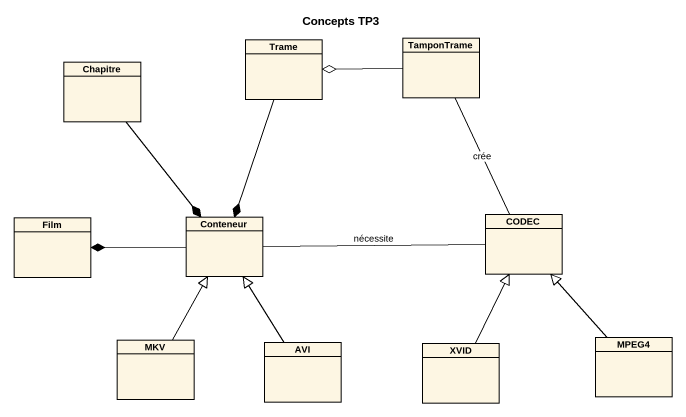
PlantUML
@startuml
title Concepts TP3
hide circle
hide empty members
class Trame
class TamponTrame
class Chapitre
class Film
class Conteneur
class CODEC
class MKV
class AVI
class XVID
class MPEG4
Trame --* Conteneur
TamponTrame -left-o Trame
TamponTrame -- CODEC : crée
Chapitre --* Conteneur
Conteneur -left-* Film
Conteneur -right- CODEC : nécessite
MKV -up-|> Conteneur
AVI -up-|> Conteneur
XVID -up-|> CODEC
MPEG4 -up-|> CODEC
@enduml
